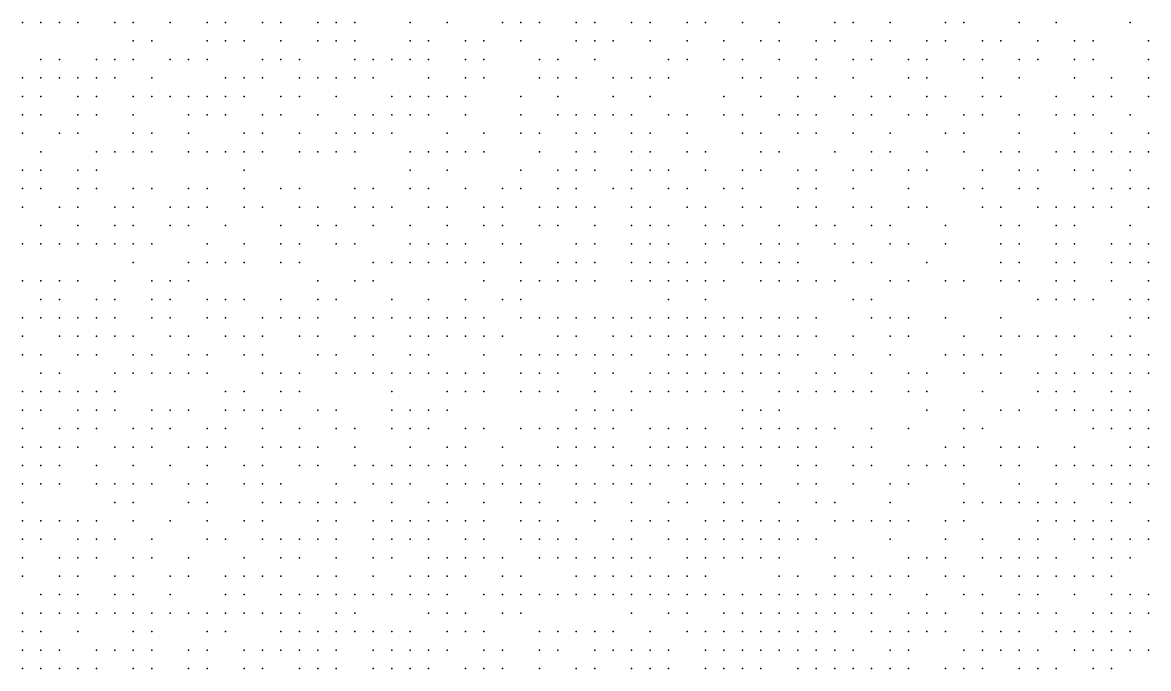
# Model space of a CAD drawing. Extents: x 429 to 793, y 817 to 1241.
# Drawn here: x 611.14 to 655.67, y 1134.89 to 1160.44 of the extents above; entities that cross this region are included whole.
import ezdxf

# ---------------------------------------------------------------- set-up
doc = ezdxf.new("R2010")
doc.units = 0

msp = doc.modelspace()

# ---------------------------------------------------------------- linework, layer by layer
for p in [(611.14, 1160.44, 256.353), (611.87, 1160.44, 256.298), (612.6, 1160.44, 256.243), (613.33, 1160.44, 256.183), (614.79, 1160.44, 256.123), (615.52, 1160.44, 256.063), (616.98, 1160.44, 255.974), (618.44, 1160.44, 255.853), (619.17, 1160.44, 255.776), (620.63, 1160.44, 255.623), (621.36, 1160.44, 255.548), (622.82, 1160.44, 255.473), (623.55, 1160.44, 255.403), (624.28, 1160.44, 255.367), (626.47, 1160.44, 255.169), (627.93, 1160.44, 255.017), (630.12, 1160.44, 254.844), (630.85, 1160.44, 254.788), (631.58, 1160.44, 254.703), (633.04, 1160.44, 254.543), (633.77, 1160.44, 254.463), (635.23, 1160.44, 254.381), (635.96, 1160.44, 254.298), (637.42, 1160.44, 254.191), (638.15, 1160.44, 254.084), (639.61, 1160.44, 253.943), (641.07, 1160.44, 253.763), (643.26, 1160.44, 253.578), (643.99, 1160.44, 253.486), (645.45, 1160.44, 253.337), (647.64, 1160.44, 253.068), (648.37, 1160.44, 252.963), (650.56, 1160.44, 252.713), (652.02, 1160.44, 252.455), (654.94, 1160.44, 251.992), (615.52, 1159.71, 256.14), (616.25, 1159.71, 256.08), (618.44, 1159.71, 255.925), (619.17, 1159.71, 255.848), (619.9, 1159.71, 255.77), (621.36, 1159.71, 255.62), (622.82, 1159.71, 255.545), (623.55, 1159.71, 255.47), (624.28, 1159.71, 255.393), (626.47, 1159.71, 255.237), (627.2, 1159.71, 255.16), (628.66, 1159.71, 255.01), (629.39, 1159.71, 254.935), (630.85, 1159.71, 254.86), (633.04, 1159.71, 254.62), (633.77, 1159.71, 254.591), (634.5, 1159.71, 254.499), (635.96, 1159.71, 254.375), (637.42, 1159.71, 254.21), (638.88, 1159.71, 254.12), (640.34, 1159.71, 253.94), (641.07, 1159.71, 253.908), (642.53, 1159.71, 253.758), (643.26, 1159.71, 253.665), (644.72, 1159.71, 253.48), (645.45, 1159.71, 253.375), (646.91, 1159.71, 253.27), (647.64, 1159.71, 253.165), (649.1, 1159.71, 252.996), (649.83, 1159.71, 252.81), (651.29, 1159.71, 252.685), (652.75, 1159.71, 252.408), (653.48, 1159.71, 252.255), (655.67, 1159.71, 251.95), (611.87, 1158.98, 256.393), (612.6, 1158.98, 256.357), (614.06, 1158.98, 256.262), (614.79, 1158.98, 256.204), (615.52, 1158.98, 256.175), (616.98, 1158.98, 256.066), (617.71, 1158.98, 256.016), (618.44, 1158.98, 255.918), (620.63, 1158.98, 255.732), (621.36, 1158.98, 255.656), (622.09, 1158.98, 255.619), (624.28, 1158.98, 255.459), (625.01, 1158.98, 255.359), (625.74, 1158.98, 255.309), (626.47, 1158.98, 255.21), (627.2, 1158.98, 255.123), (628.66, 1158.98, 255.048), (629.39, 1158.98, 255.01), (631.58, 1158.98, 254.797), (632.31, 1158.98, 254.746), (633.77, 1158.98, 254.58), (636.69, 1158.98, 254.333), (637.42, 1158.98, 254.291), (638.88, 1158.98, 254.142), (639.61, 1158.98, 254.025), (641.07, 1158.98, 253.898), (642.53, 1158.98, 253.758), (643.99, 1158.98, 253.62), (644.72, 1158.98, 253.53), (646.18, 1158.98, 253.329), (646.91, 1158.98, 253.261), (648.37, 1158.98, 253.11), (649.1, 1158.98, 252.931), (650.56, 1158.98, 252.803), (651.29, 1158.98, 252.674), (652.75, 1158.98, 252.52), (653.48, 1158.98, 252.33), (655.67, 1158.98, 252.005), (611.14, 1158.25, 256.503), (611.87, 1158.25, 256.43), (612.6, 1158.25, 256.393), (613.33, 1158.25, 256.328), (614.06, 1158.25, 256.299), (614.79, 1158.25, 256.24), (616.25, 1158.25, 256.108), (619.17, 1158.25, 255.904), (619.9, 1158.25, 255.805), (620.63, 1158.25, 255.767), (622.09, 1158.25, 255.654), (622.82, 1158.25, 255.616), (623.55, 1158.25, 255.502), (624.28, 1158.25, 255.447), (625.01, 1158.25, 255.397), (627.2, 1158.25, 255.198), (628.66, 1158.25, 255.086), (629.39, 1158.25, 255.049), (631.58, 1158.25, 254.837), (632.31, 1158.25, 254.786), (633.04, 1158.25, 254.683), (634.5, 1158.25, 254.539), (635.23, 1158.25, 254.497), (635.96, 1158.25, 254.456), (636.69, 1158.25, 254.373), (639.61, 1158.25, 254.073), (640.34, 1158.25, 254.015), (641.8, 1158.25, 253.852), (642.53, 1158.25, 253.806), (643.99, 1158.25, 253.669), (646.18, 1158.25, 253.379), (646.91, 1158.25, 253.311), (649.1, 1158.25, 253.046), (650.56, 1158.25, 252.853), (652.75, 1158.25, 252.48), (654.21, 1158.25, 252.29), (655.67, 1158.25, 251.911), (611.14, 1157.52, 256.503), (611.87, 1157.52, 256.467), (613.33, 1157.52, 256.364), (614.06, 1157.52, 256.335), (615.52, 1157.52, 256.211), (616.25, 1157.52, 256.137), (616.98, 1157.52, 256.069), (617.71, 1157.52, 256.037), (618.44, 1157.52, 255.988), (619.17, 1157.52, 255.939), (619.9, 1157.52, 255.84), (621.36, 1157.52, 255.764), (622.09, 1157.52, 255.689), (623.55, 1157.52, 255.533), (625.74, 1157.52, 255.386), (626.47, 1157.52, 255.286), (627.2, 1157.52, 255.237), (627.93, 1157.52, 255.199), (628.66, 1157.52, 255.125), (630.85, 1157.52, 254.927), (632.31, 1157.52, 254.826), (634.5, 1157.52, 254.579), (635.96, 1157.52, 254.496), (638.88, 1157.52, 254.213), (640.34, 1157.52, 254.063), (641.8, 1157.52, 253.901), (643.26, 1157.52, 253.763), (644.72, 1157.52, 253.58), (645.45, 1157.52, 253.475), (646.91, 1157.52, 253.361), (647.64, 1157.52, 253.227), (649.1, 1157.52, 253.096), (649.83, 1157.52, 252.967), (652.02, 1157.52, 252.667), (653.48, 1157.52, 252.44), (654.21, 1157.52, 252.345), (655.67, 1157.52, 252.06), (611.14, 1156.79, 256.54), (611.87, 1156.79, 256.503), (613.33, 1156.79, 256.401), (614.06, 1156.79, 256.372), (615.52, 1156.79, 256.237), (617.71, 1156.79, 256.097), (618.44, 1156.79, 256.03), (619.17, 1156.79, 255.974), (620.63, 1156.79, 255.837), (621.36, 1156.79, 255.799), (622.82, 1156.79, 255.645), (624.28, 1156.79, 255.497), (625.01, 1156.79, 255.43), (625.74, 1156.79, 255.424), (626.47, 1156.79, 255.325), (627.2, 1156.79, 255.275), (628.66, 1156.79, 255.163), (630.85, 1156.79, 254.96), (632.31, 1156.79, 254.82), (633.04, 1156.79, 254.763), (633.77, 1156.79, 254.711), (634.5, 1156.79, 254.619), (635.23, 1156.79, 254.577), (636.69, 1156.79, 254.415), (637.42, 1156.79, 254.335), (638.88, 1156.79, 254.255), (639.61, 1156.79, 254.175), (641.07, 1156.79, 253.995), (641.8, 1156.79, 253.949), (642.53, 1156.79, 253.903), (643.99, 1156.79, 253.72), (644.72, 1156.79, 253.63), (646.18, 1156.79, 253.42), (646.91, 1156.79, 253.411), (648.37, 1156.79, 253.21), (649.1, 1156.79, 253.146), (650.56, 1156.79, 252.84), (652.02, 1156.79, 252.72), (652.75, 1156.79, 252.57), (653.48, 1156.79, 252.42), (654.94, 1156.79, 252.21), (611.14, 1156.06, 256.577), (612.6, 1156.06, 256.503), (613.33, 1156.06, 256.438), (615.52, 1156.06, 256.266), (616.25, 1156.06, 256.193), (617.71, 1156.06, 256.126), (619.9, 1156.06, 255.959), (620.63, 1156.06, 255.872), (622.09, 1156.06, 255.757), (623.55, 1156.06, 255.597), (624.28, 1156.06, 255.529), (625.01, 1156.06, 255.462), (625.74, 1156.06, 255.413), (627.93, 1156.06, 255.276), (629.39, 1156.06, 255.076), (630.85, 1156.06, 254.993), (631.58, 1156.06, 254.923), (633.04, 1156.06, 254.803), (633.77, 1156.06, 254.751), (635.23, 1156.06, 254.617), (635.96, 1156.06, 254.537), (637.42, 1156.06, 254.377), (639.61, 1156.06, 254.217), (640.34, 1156.06, 254.16), (641.8, 1156.06, 253.997), (642.53, 1156.06, 253.951), (643.99, 1156.06, 253.77), (645.45, 1156.06, 253.575), (647.64, 1156.06, 253.327), (648.37, 1156.06, 253.26), (650.56, 1156.06, 252.893), (652.75, 1156.06, 252.623), (654.21, 1156.06, 252.36), (655.67, 1156.06, 252.076), (611.87, 1155.33, 256.54), (614.06, 1155.33, 256.409), (614.79, 1155.33, 256.367), (615.52, 1155.33, 256.294), (616.25, 1155.33, 256.222), (617.71, 1155.33, 256.154), (618.44, 1155.33, 256.087), (619.17, 1155.33, 256.019), (619.9, 1155.33, 255.945), (620.63, 1155.33, 255.907), (622.09, 1155.33, 255.788), (622.82, 1155.33, 255.708), (623.55, 1155.33, 255.628), (624.28, 1155.33, 255.561), (626.47, 1155.33, 255.426), (627.2, 1155.33, 255.352), (627.93, 1155.33, 255.274), (628.66, 1155.33, 255.192), (629.39, 1155.33, 255.109), (631.58, 1155.33, 254.957), (633.04, 1155.33, 254.817), (633.77, 1155.33, 254.791), (635.23, 1155.33, 254.658), (635.96, 1155.33, 254.578), (637.42, 1155.33, 254.418), (638.15, 1155.33, 254.338), (640.34, 1155.33, 254.178), (641.07, 1155.33, 254.092), (643.26, 1155.33, 253.91), (644.72, 1155.33, 253.73), (645.45, 1155.33, 253.625), (646.91, 1155.33, 253.415), (648.37, 1155.33, 253.31), (649.83, 1155.33, 253.067), (650.56, 1155.33, 252.947), (652.02, 1155.33, 252.827), (652.75, 1155.33, 252.677), (653.48, 1155.33, 252.527), (654.21, 1155.33, 252.377), (654.94, 1155.33, 252.32), (655.67, 1155.33, 252.131), (611.14, 1154.6, 256.613), (611.87, 1154.6, 256.558), (613.33, 1154.6, 256.503), (614.06, 1154.6, 256.439), (619.9, 1154.6, 255.994), (626.47, 1154.6, 255.401), (627.93, 1154.6, 255.314), (630.85, 1154.6, 255.06), (632.31, 1154.6, 254.92), (633.04, 1154.6, 254.85), (633.77, 1154.6, 254.78), (635.23, 1154.6, 254.7), (635.96, 1154.6, 254.62), (636.69, 1154.6, 254.54), (638.15, 1154.6, 254.38), (639.61, 1154.6, 254.3), (640.34, 1154.6, 254.22), (641.8, 1154.6, 254.05), (642.53, 1154.6, 253.96), (643.99, 1154.6, 253.87), (644.72, 1154.6, 253.78), (646.18, 1154.6, 253.57), (646.91, 1154.6, 253.465), (649.1, 1154.6, 253.24), (650.56, 1154.6, 253), (651.29, 1154.6, 252.88), (652.75, 1154.6, 252.73), (653.48, 1154.6, 252.58), (654.94, 1154.6, 252.28), (611.14, 1153.87, 256.666), (611.87, 1153.87, 256.635), (613.33, 1153.87, 256.54), (614.06, 1153.87, 256.467), (615.52, 1153.87, 256.335), (616.25, 1153.87, 256.292), (617.71, 1153.87, 256.182), (618.44, 1153.87, 256.137), (619.9, 1153.87, 255.98), (621.36, 1153.87, 255.9), (622.09, 1153.87, 255.82), (624.28, 1153.87, 255.622), (625.01, 1153.87, 255.547), (626.47, 1153.87, 255.472), (627.2, 1153.87, 255.39), (628.66, 1153.87, 255.253), (630.12, 1153.87, 255.108), (630.85, 1153.87, 255.021), (632.31, 1153.87, 254.944), (633.04, 1153.87, 254.866), (634.5, 1153.87, 254.746), (635.23, 1153.87, 254.698), (636.69, 1153.87, 254.555), (637.42, 1153.87, 254.508), (638.88, 1153.87, 254.372), (639.61, 1153.87, 254.285), (641.8, 1153.87, 254.1), (642.53, 1153.87, 253.993), (643.99, 1153.87, 253.833), (646.18, 1153.87, 253.606), (648.37, 1153.87, 253.303), (649.1, 1153.87, 253.232), (650.56, 1153.87, 253.021), (651.29, 1153.87, 252.95), (653.48, 1153.87, 252.545), (654.21, 1153.87, 252.461), (654.94, 1153.87, 252.377), (655.67, 1153.87, 252.201), (611.14, 1153.14, 256.668), (612.6, 1153.14, 256.573), (613.33, 1153.14, 256.542), (614.79, 1153.14, 256.384), (615.52, 1153.14, 256.341), (616.98, 1153.14, 256.257), (617.71, 1153.14, 256.181), (618.44, 1153.14, 256.144), (619.9, 1153.14, 256.024), (620.63, 1153.14, 255.94), (622.09, 1153.14, 255.807), (622.82, 1153.14, 255.76), (624.28, 1153.14, 255.629), (625.01, 1153.14, 255.554), (625.74, 1153.14, 255.516), (627.2, 1153.14, 255.39), (627.93, 1153.14, 255.35), (629.39, 1153.14, 255.213), (630.12, 1153.14, 255.117), (631.58, 1153.14, 254.991), (632.31, 1153.14, 254.952), (633.04, 1153.14, 254.874), (633.77, 1153.14, 254.788), (635.23, 1153.14, 254.711), (635.96, 1153.14, 254.616), (637.42, 1153.14, 254.521), (638.15, 1153.14, 254.43), (639.61, 1153.14, 254.298), (640.34, 1153.14, 254.254), (641.8, 1153.14, 254.06), (642.53, 1153.14, 254.007), (643.99, 1153.14, 253.847), (644.72, 1153.14, 253.793), (646.18, 1153.14, 253.619), (646.91, 1153.14, 253.503), (649.1, 1153.14, 253.246), (649.83, 1153.14, 253.175), (651.29, 1153.14, 252.964), (652.02, 1153.14, 252.81), (652.75, 1153.14, 252.726), (653.48, 1153.14, 252.558), (654.21, 1153.14, 252.474), (655.67, 1153.14, 252.123), (611.87, 1152.41, 256.637), (613.33, 1152.41, 256.543), (614.79, 1152.41, 256.426), (615.52, 1152.41, 256.348), (616.98, 1152.41, 256.263), (617.71, 1152.41, 256.188), (619.17, 1152.41, 256.069), (621.36, 1152.41, 255.913), (622.82, 1152.41, 255.767), (623.55, 1152.41, 255.673), (625.01, 1152.41, 255.56), (626.47, 1152.41, 255.479), (627.93, 1152.41, 255.32), (629.39, 1152.41, 255.222), (630.12, 1152.41, 255.125), (631.58, 1152.41, 254.999), (632.31, 1152.41, 254.96), (633.77, 1152.41, 254.797), (635.23, 1152.41, 254.724), (635.96, 1152.41, 254.63), (636.69, 1152.41, 254.582), (638.15, 1152.41, 254.443), (638.88, 1152.41, 254.399), (639.61, 1152.41, 254.311), (641.07, 1152.41, 254.16), (642.53, 1152.41, 254.02), (643.26, 1152.41, 253.967), (644.72, 1152.41, 253.807), (645.45, 1152.41, 253.69), (647.64, 1152.41, 253.387), (649.83, 1152.41, 253.118), (650.56, 1152.41, 253.048), (652.02, 1152.41, 252.823), (652.75, 1152.41, 252.739), (654.94, 1152.41, 252.317), (611.14, 1151.68, 256.67), (611.87, 1151.68, 256.639), (612.6, 1151.68, 256.6), (613.33, 1151.68, 256.545), (614.06, 1151.68, 256.48), (614.79, 1151.68, 256.433), (615.52, 1151.68, 256.391), (616.25, 1151.68, 256.312), (618.44, 1151.68, 256.15), (619.9, 1151.68, 255.995), (621.36, 1151.68, 255.917), (622.09, 1151.68, 255.84), (623.55, 1151.68, 255.68), (624.28, 1151.68, 255.642), (626.47, 1151.68, 255.467), (627.2, 1151.68, 255.39), (627.93, 1151.68, 255.32), (628.66, 1151.68, 255.27), (630.12, 1151.68, 255.133), (630.85, 1151.68, 255.085), (633.04, 1151.68, 254.875), (633.77, 1151.68, 254.805), (635.23, 1151.68, 254.732), (635.96, 1151.68, 254.66), (636.69, 1151.68, 254.595), (638.15, 1151.68, 254.456), (638.88, 1151.68, 254.412), (640.34, 1151.68, 254.255), (641.07, 1151.68, 254.17), (641.8, 1151.68, 254.085), (643.26, 1151.68, 253.98), (643.99, 1151.68, 253.873), (645.45, 1151.68, 253.704), (646.18, 1151.68, 253.646), (647.64, 1151.68, 253.4), (649.83, 1151.68, 253.16), (650.56, 1151.68, 253.061), (652.02, 1151.68, 252.836), (652.75, 1151.68, 252.752), (654.21, 1151.68, 252.478), (654.94, 1151.68, 252.335), (655.67, 1151.68, 252.17), (615.52, 1150.95, 256.397), (617.71, 1150.95, 256.195), (618.44, 1150.95, 256.157), (619.17, 1150.95, 256.07), (619.9, 1150.95, 256), (621.36, 1150.95, 255.923), (622.09, 1150.95, 255.845), (625.01, 1150.95, 255.567), (625.74, 1150.95, 255.545), (626.47, 1150.95, 255.467), (627.2, 1150.95, 255.39), (627.93, 1150.95, 255.32), (628.66, 1150.95, 255.25), (629.39, 1150.95, 255.23), (630.85, 1150.95, 255.093), (632.31, 1150.95, 254.969), (633.04, 1150.95, 254.883), (633.77, 1150.95, 254.813), (635.23, 1150.95, 254.741), (635.96, 1150.95, 254.668), (636.69, 1150.95, 254.561), (637.42, 1150.95, 254.513), (638.15, 1150.95, 254.47), (639.61, 1150.95, 254.35), (640.34, 1150.95, 254.265), (641.07, 1150.95, 254.18), (641.8, 1150.95, 254.095), (643.99, 1150.95, 253.887), (644.72, 1150.95, 253.833), (646.91, 1150.95, 253.518), (649.83, 1150.95, 253.173), (650.56, 1150.95, 253.074), (652.02, 1150.95, 252.85), (652.75, 1150.95, 252.638), (654.21, 1150.95, 252.496), (654.94, 1150.95, 252.353), (655.67, 1150.95, 252.188), (611.14, 1150.22, 256.704), (611.87, 1150.22, 256.657), (612.6, 1150.22, 256.602), (613.33, 1150.22, 256.547), (614.79, 1150.22, 256.417), (616.25, 1150.22, 256.319), (616.98, 1150.22, 256.239), (617.71, 1150.22, 256.201), (622.82, 1150.22, 255.78), (624.28, 1150.22, 255.649), (625.01, 1150.22, 255.611), (629.39, 1150.22, 255.19), (630.85, 1150.22, 255.102), (631.58, 1150.22, 255.032), (632.31, 1150.22, 254.962), (633.04, 1150.22, 254.892), (633.77, 1150.22, 254.822), (635.23, 1150.22, 254.749), (635.96, 1150.22, 254.677), (636.69, 1150.22, 254.609), (637.42, 1150.22, 254.527), (638.15, 1150.22, 254.445), (638.88, 1150.22, 254.426), (640.34, 1150.22, 254.275), (641.07, 1150.22, 254.19), (641.8, 1150.22, 254.105), (642.53, 1150.22, 254.02), (643.26, 1150.22, 253.94), (645.45, 1150.22, 253.742), (646.18, 1150.22, 253.637), (647.64, 1150.22, 253.427), (648.37, 1150.22, 253.307), (649.83, 1150.22, 253.187), (650.56, 1150.22, 253.067), (652.02, 1150.22, 252.863), (652.75, 1150.22, 252.657), (654.21, 1150.22, 252.514), (655.67, 1150.22, 252.207), (611.87, 1149.49, 256.658), (612.6, 1149.49, 256.603), (614.06, 1149.49, 256.483), (614.79, 1149.49, 256.418), (616.25, 1149.49, 256.353), (616.98, 1149.49, 256.283), (618.44, 1149.49, 256.145), (619.17, 1149.49, 256.075), (619.9, 1149.49, 256.005), (621.36, 1149.49, 255.928), (622.82, 1149.49, 255.772), (623.55, 1149.49, 255.74), (625.74, 1149.49, 255.545), (627.2, 1149.49, 255.39), (628.66, 1149.49, 255.25), (630.12, 1149.49, 255.15), (630.85, 1149.49, 255.063), (636.69, 1149.49, 254.574), (638.15, 1149.49, 254.483), (643.99, 1149.49, 253.9), (644.72, 1149.49, 253.789), (651.29, 1149.49, 252.96), (652.02, 1149.49, 252.865), (652.75, 1149.49, 252.77), (653.48, 1149.49, 252.58), (654.94, 1149.49, 252.39), (655.67, 1149.49, 252.225), (611.14, 1148.76, 256.715), (611.87, 1148.76, 256.66), (612.6, 1148.76, 256.605), (613.33, 1148.76, 256.55), (614.06, 1148.76, 256.503), (614.79, 1148.76, 256.42), (616.25, 1148.76, 256.355), (616.98, 1148.76, 256.29), (618.44, 1148.76, 256.15), (619.17, 1148.76, 256.08), (620.63, 1148.76, 255.957), (621.36, 1148.76, 255.933), (622.09, 1148.76, 255.855), (622.82, 1148.76, 255.777), (624.28, 1148.76, 255.622), (625.01, 1148.76, 255.536), (625.74, 1148.76, 255.545), (626.47, 1148.76, 255.467), (627.2, 1148.76, 255.39), (627.93, 1148.76, 255.342), (628.66, 1148.76, 255.25), (629.39, 1148.76, 255.199), (630.85, 1148.76, 255.11), (631.58, 1148.76, 255.04), (632.31, 1148.76, 254.97), (633.04, 1148.76, 254.9), (633.77, 1148.76, 254.862), (634.5, 1148.76, 254.781), (635.23, 1148.76, 254.757), (635.96, 1148.76, 254.685), (636.69, 1148.76, 254.613), (637.42, 1148.76, 254.54), (638.15, 1148.76, 254.455), (638.88, 1148.76, 254.37), (639.61, 1148.76, 254.321), (640.34, 1148.76, 254.285), (641.07, 1148.76, 254.2), (641.8, 1148.76, 254.115), (642.53, 1148.76, 254.03), (644.72, 1148.76, 253.86), (645.45, 1148.76, 253.755), (646.18, 1148.76, 253.65), (647.64, 1148.76, 253.49), (649.83, 1148.76, 253.2), (654.94, 1148.76, 252.286), (655.67, 1148.76, 252.183), (611.14, 1148.03, 256.657), (612.6, 1148.03, 256.523), (613.33, 1148.03, 256.48), (614.06, 1148.03, 256.433), (614.79, 1148.03, 256.386), (615.52, 1148.03, 256.361), (616.98, 1148.03, 256.225), (617.71, 1148.03, 256.165), (619.17, 1148.03, 256.009), (619.9, 1148.03, 255.978), (620.63, 1148.03, 255.947), (622.09, 1148.03, 255.787), (622.82, 1148.03, 255.743), (624.28, 1148.03, 255.609), (625.01, 1148.03, 255.572), (626.47, 1148.03, 255.408), (627.2, 1148.03, 255.335), (627.93, 1148.03, 255.287), (628.66, 1148.03, 255.191), (629.39, 1148.03, 255.151), (630.12, 1148.03, 255.103), (632.31, 1148.03, 254.871), (633.04, 1148.03, 254.839), (634.5, 1148.03, 254.726), (635.23, 1148.03, 254.676), (635.96, 1148.03, 254.578), (636.69, 1148.03, 254.534), (637.42, 1148.03, 254.482), (638.15, 1148.03, 254.443), (638.88, 1148.03, 254.305), (639.61, 1148.03, 254.265), (640.34, 1148.03, 254.184), (641.07, 1148.03, 254.143), (641.8, 1148.03, 254.03), (642.53, 1148.03, 253.973), (643.99, 1148.03, 253.86), (645.45, 1148.03, 253.573), (646.18, 1148.03, 253.522), (648.37, 1148.03, 253.293), (649.83, 1148.03, 253.058), (650.56, 1148.03, 252.97), (651.29, 1148.03, 252.892), (652.02, 1148.03, 252.8), (652.75, 1148.03, 252.61), (654.21, 1148.03, 252.42), (654.94, 1148.03, 252.325), (611.14, 1147.3, 256.587), (611.87, 1147.3, 256.544), (613.33, 1147.3, 256.431), (614.06, 1147.3, 256.363), (615.52, 1147.3, 256.291), (616.25, 1147.3, 256.244), (617.71, 1147.3, 256.101), (618.44, 1147.3, 256.07), (619.9, 1147.3, 255.914), (620.63, 1147.3, 255.883), (622.82, 1147.3, 255.68), (623.55, 1147.3, 255.59), (625.01, 1147.3, 255.517), (626.47, 1147.3, 255.353), (627.2, 1147.3, 255.28), (629.39, 1147.3, 255.144), (630.85, 1147.3, 255), (631.58, 1147.3, 254.936), (632.31, 1147.3, 254.904), (633.04, 1147.3, 254.784), (633.77, 1147.3, 254.752), (634.5, 1147.3, 254.671), (635.23, 1147.3, 254.621), (636.69, 1147.3, 254.529), (637.42, 1147.3, 254.423), (638.15, 1147.3, 254.346), (639.61, 1147.3, 254.168), (640.34, 1147.3, 254.127), (641.07, 1147.3, 254.087), (641.8, 1147.3, 253.973), (643.26, 1147.3, 253.86), (643.99, 1147.3, 253.737), (645.45, 1147.3, 253.623), (647.64, 1147.3, 253.303), (648.37, 1147.3, 253.225), (649.1, 1147.3, 253.068), (649.83, 1147.3, 252.98), (652.02, 1147.3, 252.686), (653.48, 1147.3, 252.45), (654.21, 1147.3, 252.355), (654.94, 1147.3, 252.156), (655.67, 1147.3, 252.053), (611.87, 1146.57, 256.496), (612.6, 1146.57, 256.453), (614.79, 1146.57, 256.316), (615.52, 1146.57, 256.221), (616.25, 1146.57, 256.152), (616.98, 1146.57, 256.095), (617.71, 1146.57, 256.027), (618.44, 1146.57, 256.007), (620.63, 1146.57, 255.82), (621.36, 1146.57, 255.777), (622.09, 1146.57, 255.723), (623.55, 1146.57, 255.535), (624.28, 1146.57, 255.457), (625.01, 1146.57, 255.426), (625.74, 1146.57, 255.389), (626.47, 1146.57, 255.261), (627.2, 1146.57, 255.225), (627.93, 1146.57, 255.177), (628.66, 1146.57, 255.136), (629.39, 1146.57, 255.089), (630.85, 1146.57, 254.945), (631.58, 1146.57, 254.875), (632.31, 1146.57, 254.849), (633.77, 1146.57, 254.697), (634.5, 1146.57, 254.616), (635.96, 1146.57, 254.523), (636.69, 1146.57, 254.442), (637.42, 1146.57, 254.365), (638.15, 1146.57, 254.283), (638.88, 1146.57, 254.249), (639.61, 1146.57, 254.208), (640.34, 1146.57, 254.07), (641.07, 1146.57, 254.03), (642.53, 1146.57, 253.917), (643.26, 1146.57, 253.768), (644.72, 1146.57, 253.56), (646.18, 1146.57, 253.454), (646.91, 1146.57, 253.285), (648.37, 1146.57, 253.157), (649.83, 1146.57, 252.99), (651.29, 1146.57, 252.755), (652.02, 1146.57, 252.618), (652.75, 1146.57, 252.48), (653.48, 1146.57, 252.385), (654.21, 1146.57, 252.195), (654.94, 1146.57, 252.091), (655.67, 1146.57, 251.988), (611.14, 1145.84, 256.5), (611.87, 1145.84, 256.45), (612.6, 1145.84, 256.383), (613.33, 1145.84, 256.361), (614.06, 1145.84, 256.293), (614.79, 1145.84, 256.246), (619.17, 1145.84, 255.913), (619.9, 1145.84, 255.851), (621.36, 1145.84, 255.713), (622.09, 1145.84, 255.66), (625.74, 1145.84, 255.334), (627.93, 1145.84, 255.129), (628.66, 1145.84, 255.081), (629.39, 1145.84, 254.96), (630.85, 1145.84, 254.89), (631.58, 1145.84, 254.82), (632.31, 1145.84, 254.761), (633.77, 1145.84, 254.61), (635.23, 1145.84, 254.566), (635.96, 1145.84, 254.462), (636.69, 1145.84, 254.384), (637.42, 1145.84, 254.307), (638.15, 1145.84, 254.224), (638.88, 1145.84, 254.142), (639.61, 1145.84, 254.151), (641.07, 1145.84, 253.973), (641.8, 1145.84, 253.917), (642.53, 1145.84, 253.86), (643.26, 1145.84, 253.706), (643.99, 1145.84, 253.613), (644.72, 1145.84, 253.498), (646.18, 1145.84, 253.386), (646.91, 1145.84, 253.335), (649.1, 1145.84, 253), (651.29, 1145.84, 252.687), (652.02, 1145.84, 252.549), (652.75, 1145.84, 252.412), (654.21, 1145.84, 252.13), (654.94, 1145.84, 252.026), (611.14, 1145.11, 256.427), (611.87, 1145.11, 256.377), (613.33, 1145.11, 256.291), (614.06, 1145.11, 256.223), (614.79, 1145.11, 256.176), (616.25, 1145.11, 256.087), (616.98, 1145.11, 256.03), (617.71, 1145.11, 255.962), (619.17, 1145.11, 255.819), (619.9, 1145.11, 255.788), (620.63, 1145.11, 255.757), (621.36, 1145.11, 255.65), (622.82, 1145.11, 255.545), (623.55, 1145.11, 255.48), (625.74, 1145.11, 255.325), (626.47, 1145.11, 255.243), (627.2, 1145.11, 255.17), (627.93, 1145.11, 255.122), (633.04, 1145.11, 254.674), (633.77, 1145.11, 254.642), (634.5, 1145.11, 254.561), (635.23, 1145.11, 254.511), (639.61, 1145.11, 254.054), (640.34, 1145.11, 254.014), (641.07, 1145.11, 253.917), (646.91, 1145.11, 253.267), (648.37, 1145.11, 253.088), (649.83, 1145.11, 252.738), (650.56, 1145.11, 252.618), (652.02, 1145.11, 252.481), (652.75, 1145.11, 252.343), (653.48, 1145.11, 252.206), (654.21, 1145.11, 252.065), (654.94, 1145.11, 251.961), (655.67, 1145.11, 251.735), (611.14, 1144.38, 256.353), (612.6, 1144.38, 256.253), (613.33, 1144.38, 256.221), (614.06, 1144.38, 256.153), (615.52, 1144.38, 256.08), (616.25, 1144.38, 256.022), (616.98, 1144.38, 255.965), (618.44, 1144.38, 255.83), (619.17, 1144.38, 255.762), (620.63, 1144.38, 255.693), (622.09, 1144.38, 255.555), (623.55, 1144.38, 255.425), (624.28, 1144.38, 255.347), (625.74, 1144.38, 255.27), (626.47, 1144.38, 255.193), (627.2, 1144.38, 255.115), (628.66, 1144.38, 254.975), (629.39, 1144.38, 254.905), (630.85, 1144.38, 254.835), (631.58, 1144.38, 254.765), (632.31, 1144.38, 254.695), (633.04, 1144.38, 254.625), (633.77, 1144.38, 254.587), (634.5, 1144.38, 254.506), (635.96, 1144.38, 254.403), (636.69, 1144.38, 254.326), (637.42, 1144.38, 254.248), (638.15, 1144.38, 254.166), (639.61, 1144.38, 254.001), (640.34, 1144.38, 253.957), (641.07, 1144.38, 253.917), (641.8, 1144.38, 253.829), (642.53, 1144.38, 253.737), (643.26, 1144.38, 253.644), (644.72, 1144.38, 253.437), (646.18, 1144.38, 253.322), (648.37, 1144.38, 253.02), (649.1, 1144.38, 252.858), (653.48, 1144.38, 252.137), (654.21, 1144.38, 252), (654.94, 1144.38, 251.835), (655.67, 1144.38, 251.67), (611.14, 1143.65, 256.28), (611.87, 1143.65, 256.23), (612.6, 1143.65, 256.18), (613.33, 1143.65, 256.13), (614.79, 1143.65, 256.073), (615.52, 1143.65, 256.015), (616.25, 1143.65, 255.957), (617.71, 1143.65, 255.832), (618.44, 1143.65, 255.765), (619.17, 1143.65, 255.698), (620.63, 1143.65, 255.63), (621.36, 1143.65, 255.565), (622.09, 1143.65, 255.5), (622.82, 1143.65, 255.435), (624.28, 1143.65, 255.292), (626.47, 1143.65, 255.137), (627.93, 1143.65, 254.99), (628.66, 1143.65, 254.933), (630.12, 1143.65, 254.807), (632.31, 1143.65, 254.64), (633.04, 1143.65, 254.57), (633.77, 1143.65, 254.5), (634.5, 1143.65, 254.423), (635.96, 1143.65, 254.345), (636.69, 1143.65, 254.268), (637.42, 1143.65, 254.19), (638.15, 1143.65, 254.107), (638.88, 1143.65, 254.025), (639.61, 1143.65, 253.943), (640.34, 1143.65, 253.86), (641.07, 1143.65, 253.734), (641.8, 1143.65, 253.768), (642.53, 1143.65, 253.675), (643.99, 1143.65, 253.49), (644.72, 1143.65, 253.375), (647.64, 1143.65, 253.03), (648.37, 1143.65, 252.91), (649.83, 1143.65, 252.67), (650.56, 1143.65, 252.55), (651.29, 1143.65, 252.413), (652.75, 1143.65, 252.275), (654.94, 1143.65, 251.804), (655.67, 1143.65, 251.688), (611.14, 1142.92, 256.25), (611.87, 1142.92, 256.17), (612.6, 1142.92, 256.082), (614.06, 1142.92, 256.037), (615.52, 1142.92, 255.925), (616.98, 1142.92, 255.817), (618.44, 1142.92, 255.725), (619.9, 1142.92, 255.616), (620.63, 1142.92, 255.553), (622.09, 1142.92, 255.434), (622.82, 1142.92, 255.315), (624.28, 1142.92, 255.201), (625.01, 1142.92, 255.185), (625.74, 1142.92, 255.092), (626.47, 1142.92, 255.063), (627.2, 1142.92, 254.99), (627.93, 1142.92, 254.96), (628.66, 1142.92, 254.86), (630.12, 1142.92, 254.733), (630.85, 1142.92, 254.707), (631.58, 1142.92, 254.621), (632.31, 1142.92, 254.524), (633.04, 1142.92, 254.496), (634.5, 1142.92, 254.346), (635.23, 1142.92, 254.284), (635.96, 1142.92, 254.253), (636.69, 1142.92, 254.145), (637.42, 1142.92, 254.113), (638.15, 1142.92, 254.017), (638.88, 1142.92, 253.997), (639.61, 1142.92, 253.9), (640.34, 1142.92, 253.777), (641.8, 1142.92, 253.682), (642.53, 1142.92, 253.569), (643.99, 1142.92, 253.403), (644.72, 1142.92, 253.277), (646.18, 1142.92, 253.11), (646.91, 1142.92, 253.058), (647.64, 1142.92, 252.943), (648.37, 1142.92, 252.876), (649.83, 1142.92, 252.511), (650.56, 1142.92, 252.453), (652.02, 1142.92, 252.253), (652.75, 1142.92, 252.104), (653.48, 1142.92, 252.038), (654.21, 1142.92, 251.89), (654.94, 1142.92, 251.728), (655.67, 1142.92, 251.608), (611.14, 1142.19, 256.15), (611.87, 1142.19, 256.07), (612.6, 1142.19, 256.09), (614.06, 1142.19, 255.943), (614.79, 1142.19, 255.893), (615.52, 1142.19, 255.843), (616.25, 1142.19, 255.829), (617.71, 1142.19, 255.729), (618.44, 1142.19, 255.642), (619.9, 1142.19, 255.539), (620.63, 1142.19, 255.477), (621.36, 1142.19, 255.412), (623.55, 1142.19, 255.217), (625.01, 1142.19, 255.108), (625.74, 1142.19, 255.065), (626.47, 1142.19, 254.993), (627.93, 1142.19, 254.848), (628.66, 1142.19, 254.775), (629.39, 1142.19, 254.76), (630.12, 1142.19, 254.66), (630.85, 1142.19, 254.633), (631.58, 1142.19, 254.536), (633.04, 1142.19, 254.419), (633.77, 1142.19, 254.347), (634.5, 1142.19, 254.269), (635.23, 1142.19, 254.192), (635.96, 1142.19, 254.176), (637.42, 1142.19, 254.037), (638.15, 1142.19, 253.94), (638.88, 1142.19, 253.92), (639.61, 1142.19, 253.781), (640.34, 1142.19, 253.693), (641.8, 1142.19, 253.598), (642.53, 1142.19, 253.503), (643.99, 1142.19, 253.317), (645.45, 1142.19, 253.15), (646.18, 1142.19, 252.972), (648.37, 1142.19, 252.729), (650.56, 1142.19, 252.357), (652.02, 1142.19, 252.156), (653.48, 1142.19, 251.927), (654.21, 1142.19, 251.78), (654.94, 1142.19, 251.617), (655.67, 1142.19, 251.455), (611.14, 1141.46, 256.05), (614.79, 1141.46, 255.8), (615.52, 1141.46, 255.75), (617.71, 1141.46, 255.646), (618.44, 1141.46, 255.525), (620.63, 1141.46, 255.4), (621.36, 1141.46, 255.335), (622.09, 1141.46, 255.27), (622.82, 1141.46, 255.238), (623.55, 1141.46, 255.14), (624.28, 1141.46, 255.124), (625.74, 1141.46, 254.995), (627.2, 1141.46, 254.85), (627.93, 1141.46, 254.778), (629.39, 1141.46, 254.633), (630.85, 1141.46, 254.56), (631.58, 1141.46, 254.488), (633.04, 1141.46, 254.342), (633.77, 1141.46, 254.27), (635.23, 1141.46, 254.115), (636.69, 1141.46, 254.038), (637.42, 1141.46, 253.96), (638.88, 1141.46, 253.798), (639.61, 1141.46, 253.698), (641.07, 1141.46, 253.515), (642.53, 1141.46, 253.42), (643.26, 1141.46, 253.356), (645.45, 1141.46, 253), (648.37, 1141.46, 252.643), (649.1, 1141.46, 252.515), (649.83, 1141.46, 252.414), (650.56, 1141.46, 252.26), (651.29, 1141.46, 252.208), (652.02, 1141.46, 251.965), (652.75, 1141.46, 251.818), (654.21, 1141.46, 251.67), (654.94, 1141.46, 251.508), (611.14, 1140.73, 255.985), (611.87, 1140.73, 255.94), (612.6, 1140.73, 255.815), (613.33, 1140.73, 255.895), (614.06, 1140.73, 255.85), (615.52, 1140.73, 255.663), (616.98, 1140.73, 255.523), (618.44, 1140.73, 255.526), (619.9, 1140.73, 255.402), (620.63, 1140.73, 255.28), (622.82, 1140.73, 255.089), (623.55, 1140.73, 255.037), (625.01, 1140.73, 254.967), (625.74, 1140.73, 254.886), (626.47, 1140.73, 254.868), (627.2, 1140.73, 254.75), (627.93, 1140.73, 254.752), (628.66, 1140.73, 254.654), (629.39, 1140.73, 254.556), (630.85, 1140.73, 254.46), (631.58, 1140.73, 254.383), (632.31, 1140.73, 254.301), (633.77, 1140.73, 254.163), (635.23, 1140.73, 254.061), (635.96, 1140.73, 253.956), (636.69, 1140.73, 253.931), (638.15, 1140.73, 253.824), (638.88, 1140.73, 253.688), (639.61, 1140.73, 253.636), (640.34, 1140.73, 253.5), (641.07, 1140.73, 253.49), (641.8, 1140.73, 253.37), (643.26, 1140.73, 253.211), (643.99, 1140.73, 253.103), (644.72, 1140.73, 253.056), (645.45, 1140.73, 253.019), (646.18, 1140.73, 252.845), (647.64, 1140.73, 252.613), (648.37, 1140.73, 252.457), (651.29, 1140.73, 252.048), (652.02, 1140.73, 251.993), (652.75, 1140.73, 251.781), (653.48, 1140.73, 251.725), (654.21, 1140.73, 251.477), (655.67, 1140.73, 251.345), (611.14, 1140, 255.85), (611.87, 1140, 255.798), (613.33, 1140, 255.699), (614.06, 1140, 255.717), (614.79, 1140, 255.623), (616.25, 1140, 255.568), (618.44, 1140, 255.406), (619.17, 1140, 255.284), (620.63, 1140, 255.16), (621.36, 1140, 255.18), (622.09, 1140, 255.08), (622.82, 1140, 255.1), (623.55, 1140, 254.933), (625.01, 1140, 254.863), (625.74, 1140, 254.793), (626.47, 1140, 254.768), (627.2, 1140, 254.65), (628.66, 1140, 254.554), (629.39, 1140, 254.432), (630.85, 1140, 254.36), (631.58, 1140, 254.283), (632.31, 1140, 254.205), (633.04, 1140, 254.179), (634.5, 1140, 254.059), (635.23, 1140, 253.954), (636.69, 1140, 253.824), (637.42, 1140, 253.747), (638.15, 1140, 253.657), (638.88, 1140, 253.567), (639.61, 1140, 253.526), (640.34, 1140, 253.39), (641.07, 1140, 253.38), (641.8, 1140, 253.26), (642.53, 1140, 253.25), (645.45, 1140, 252.882), (647.64, 1140, 252.477), (649.1, 1140, 252.3), (650.56, 1140, 252.117), (651.29, 1140, 251.959), (652.75, 1140, 251.569), (653.48, 1140, 251.513), (654.21, 1140, 251.321), (654.94, 1140, 251.285), (655.67, 1140, 251.11), (611.14, 1139.27, 255.71), (612.6, 1139.27, 255.682), (613.33, 1139.27, 255.566), (614.06, 1139.27, 255.583), (615.52, 1139.27, 255.487), (616.25, 1139.27, 255.442), (617.71, 1139.27, 255.339), (619.9, 1139.27, 255.162), (621.36, 1139.27, 255.06), (622.09, 1139.27, 254.935), (623.55, 1139.27, 254.83), (625.01, 1139.27, 254.76), (625.74, 1139.27, 254.69), (627.2, 1139.27, 254.55), (627.93, 1139.27, 254.552), (628.66, 1139.27, 254.405), (629.39, 1139.27, 254.332), (630.12, 1139.27, 254.26), (631.58, 1139.27, 254.182), (632.31, 1139.27, 254.105), (633.04, 1139.27, 254.072), (633.77, 1139.27, 253.95), (634.5, 1139.27, 253.952), (635.23, 1139.27, 253.795), (635.96, 1139.27, 253.717), (637.42, 1139.27, 253.64), (638.15, 1139.27, 253.55), (638.88, 1139.27, 253.46), (639.61, 1139.27, 253.416), (640.34, 1139.27, 253.28), (641.07, 1139.27, 253.27), (643.26, 1139.27, 253.084), (643.99, 1139.27, 252.977), (646.18, 1139.27, 252.534), (646.91, 1139.27, 252.497), (647.64, 1139.27, 252.34), (649.1, 1139.27, 252.238), (649.83, 1139.27, 252.106), (650.56, 1139.27, 251.973), (651.29, 1139.27, 251.816), (652.02, 1139.27, 251.658), (653.48, 1139.27, 251.357), (654.21, 1139.27, 251.155), (654.94, 1139.27, 251.128), (611.14, 1138.54, 255.57), (612.6, 1138.54, 255.53), (613.33, 1138.54, 255.49), (614.79, 1138.54, 255.405), (615.52, 1138.54, 255.36), (616.98, 1138.54, 255.27), (617.71, 1138.54, 255.212), (619.17, 1138.54, 255.155), (619.9, 1138.54, 255.098), (620.63, 1138.54, 255.04), (621.36, 1138.54, 254.924), (622.82, 1138.54, 254.823), (623.55, 1138.54, 254.707), (625.01, 1138.54, 254.619), (626.47, 1138.54, 254.499), (627.2, 1138.54, 254.437), (627.93, 1138.54, 254.422), (628.66, 1138.54, 254.411), (630.12, 1138.54, 254.271), (630.85, 1138.54, 254.151), (633.04, 1138.54, 253.911), (633.77, 1138.54, 253.833), (634.5, 1138.54, 253.812), (635.23, 1138.54, 253.801), (635.96, 1138.54, 253.663), (636.69, 1138.54, 253.651), (637.42, 1138.54, 253.513), (638.15, 1138.54, 253.517), (641.07, 1138.54, 253.172), (641.8, 1138.54, 253.081), (643.26, 1138.54, 252.958), (643.99, 1138.54, 252.85), (644.72, 1138.54, 252.728), (645.45, 1138.54, 252.605), (646.18, 1138.54, 252.483), (647.64, 1138.54, 252.228), (648.37, 1138.54, 252.115), (649.83, 1138.54, 251.962), (650.56, 1138.54, 251.83), (651.29, 1138.54, 251.673), (652.02, 1138.54, 251.515), (652.75, 1138.54, 251.412), (653.48, 1138.54, 251.2), (654.21, 1138.54, 251.164), (611.87, 1137.81, 255.421), (612.6, 1137.81, 255.326), (613.33, 1137.81, 255.338), (614.79, 1137.81, 255.275), (615.52, 1137.81, 255.226), (616.98, 1137.81, 255.143), (619.17, 1137.81, 254.98), (619.9, 1137.81, 254.974), (621.36, 1137.81, 254.867), (622.09, 1137.81, 254.808), (622.82, 1137.81, 254.692), (623.55, 1137.81, 254.699), (624.28, 1137.81, 254.601), (625.01, 1137.81, 254.496), (625.74, 1137.81, 254.514), (626.47, 1137.81, 254.386), (627.2, 1137.81, 254.323), (627.93, 1137.81, 254.248), (629.39, 1137.81, 254.166), (630.12, 1137.81, 254.155), (630.85, 1137.81, 254.035), (631.58, 1137.81, 253.926), (632.31, 1137.81, 253.934), (633.04, 1137.81, 253.794), (633.77, 1137.81, 253.717), (634.5, 1137.81, 253.632), (635.23, 1137.81, 253.674), (635.96, 1137.81, 253.536), (636.69, 1137.81, 253.525), (637.42, 1137.81, 253.391), (638.15, 1137.81, 253.268), (638.88, 1137.81, 253.272), (639.61, 1137.81, 253.239), (640.34, 1137.81, 253.137), (641.07, 1137.81, 253.034), (641.8, 1137.81, 252.944), (642.53, 1137.81, 252.913), (643.26, 1137.81, 252.745), (643.99, 1137.81, 252.713), (644.72, 1137.81, 252.545), (645.45, 1137.81, 252.392), (646.91, 1137.81, 252.213), (648.37, 1137.81, 251.952), (649.1, 1137.81, 251.911), (650.56, 1137.81, 251.667), (651.29, 1137.81, 251.639), (652.75, 1137.81, 251.192), (654.21, 1137.81, 250.948), (654.94, 1137.81, 250.886), (655.67, 1137.81, 250.682), (611.14, 1137.08, 255.359), (611.87, 1137.08, 255.264), (612.6, 1137.08, 255.225), (613.33, 1137.08, 255.197), (614.06, 1137.08, 255.17), (614.79, 1137.08, 255.135), (615.52, 1137.08, 255.1), (616.25, 1137.08, 255.114), (616.98, 1137.08, 255.017), (617.71, 1137.08, 254.92), (618.44, 1137.08, 254.95), (619.17, 1137.08, 254.908), (619.9, 1137.08, 254.861), (620.63, 1137.08, 254.813), (621.36, 1137.08, 254.753), (622.09, 1137.08, 254.693), (623.55, 1137.08, 254.583), (624.28, 1137.08, 254.478), (627.2, 1137.08, 254.21), (627.93, 1137.08, 254.135), (628.66, 1137.08, 254.06), (630.12, 1137.08, 254.038), (630.85, 1137.08, 253.918), (635.23, 1137.08, 253.547), (636.69, 1137.08, 253.398), (637.42, 1137.08, 253.387), (638.88, 1137.08, 253.198), (639.61, 1137.08, 253.096), (640.34, 1137.08, 252.993), (641.07, 1137.08, 252.891), (641.8, 1137.08, 252.788), (642.53, 1137.08, 252.776), (643.26, 1137.08, 252.608), (643.99, 1137.08, 252.577), (644.72, 1137.08, 252.408), (646.18, 1137.08, 252.197), (646.91, 1137.08, 252.067), (647.64, 1137.08, 251.922), (649.1, 1137.08, 251.748), (649.83, 1137.08, 251.707), (650.56, 1137.08, 251.475), (651.29, 1137.08, 251.284), (652.02, 1137.08, 251.256), (653.48, 1137.08, 251.027), (654.21, 1137.08, 250.842), (654.94, 1137.08, 250.696), (655.67, 1137.08, 250.634), (611.14, 1136.35, 255.202), (611.87, 1136.35, 255.112), (613.33, 1136.35, 255.057), (615.52, 1136.35, 254.96), (616.25, 1136.35, 254.925), (618.44, 1136.35, 254.842), (619.17, 1136.35, 254.795), (621.36, 1136.35, 254.64), (622.09, 1136.35, 254.58), (622.82, 1136.35, 254.52), (623.55, 1136.35, 254.46), (624.28, 1136.35, 254.322), (625.01, 1136.35, 254.398), (625.74, 1136.35, 254.335), (626.47, 1136.35, 254.273), (627.93, 1136.35, 254.098), (628.66, 1136.35, 253.987), (629.39, 1136.35, 253.985), (631.58, 1136.35, 253.832), (632.31, 1136.35, 253.755), (633.04, 1136.35, 253.678), (633.77, 1136.35, 253.6), (634.5, 1136.35, 253.515), (635.96, 1136.35, 253.345), (637.42, 1136.35, 253.26), (638.15, 1136.35, 253.158), (638.88, 1136.35, 253.055), (639.61, 1136.35, 252.953), (640.34, 1136.35, 252.85), (641.07, 1136.35, 252.748), (641.8, 1136.35, 252.645), (642.53, 1136.35, 252.543), (643.26, 1136.35, 252.44), (644.72, 1136.35, 252.31), (645.45, 1136.35, 252.18), (646.18, 1136.35, 252.05), (646.91, 1136.35, 251.92), (647.64, 1136.35, 251.775), (649.1, 1136.35, 251.544), (649.83, 1136.35, 251.503), (650.56, 1136.35, 251.312), (652.02, 1136.35, 251.183), (652.75, 1136.35, 251.018), (653.48, 1136.35, 250.853), (654.21, 1136.35, 250.668), (654.94, 1136.35, 250.483), (611.14, 1135.62, 255.012), (611.87, 1135.62, 255.061), (612.6, 1135.62, 254.933), (614.06, 1135.62, 254.853), (614.79, 1135.62, 254.931), (615.52, 1135.62, 254.833), (616.25, 1135.62, 254.751), (617.71, 1135.62, 254.723), (618.44, 1135.62, 254.725), (619.9, 1135.62, 254.552), (620.63, 1135.62, 254.543), (621.36, 1135.62, 254.444), (622.09, 1135.62, 254.345), (622.82, 1135.62, 254.366), (623.55, 1135.62, 254.313), (625.01, 1135.62, 254.251), (625.74, 1135.62, 254.046), (626.47, 1135.62, 254.055), (627.2, 1135.62, 254.063), (627.93, 1135.62, 253.952), (629.39, 1135.62, 253.841), (630.12, 1135.62, 253.773), (631.58, 1135.62, 253.683), (632.31, 1135.62, 253.448), (633.77, 1135.62, 253.447), (634.5, 1135.62, 253.317), (635.23, 1135.62, 253.188), (635.96, 1135.62, 253.212), (636.69, 1135.62, 253.097), (638.15, 1135.62, 252.994), (638.88, 1135.62, 252.883), (639.61, 1135.62, 252.703), (640.34, 1135.62, 252.687), (641.07, 1135.62, 252.539), (641.8, 1135.62, 252.555), (642.53, 1135.62, 252.408), (643.26, 1135.62, 252.25), (643.99, 1135.62, 252.216), (645.45, 1135.62, 251.968), (646.18, 1135.62, 251.944), (648.37, 1135.62, 251.63), (649.1, 1135.62, 251.485), (649.83, 1135.62, 251.34), (650.56, 1135.62, 251.175), (651.29, 1135.62, 251.031), (652.75, 1135.62, 250.845), (653.48, 1135.62, 250.68), (654.21, 1135.62, 250.495), (654.94, 1135.62, 250.31), (655.67, 1135.62, 250.192), (611.14, 1134.89, 254.947), (611.87, 1134.89, 254.884), (612.6, 1134.89, 254.756), (613.33, 1134.89, 254.805), (614.06, 1134.89, 254.677), (615.52, 1134.89, 254.656), (616.25, 1134.89, 254.584), (617.71, 1134.89, 254.557), (618.44, 1134.89, 254.517), (619.9, 1134.89, 254.395), (620.63, 1134.89, 254.387), (622.09, 1134.89, 254.272), (622.82, 1134.89, 254.219), (623.55, 1134.89, 254.167), (625.01, 1134.89, 254.104), (625.74, 1134.89, 254.042), (626.47, 1134.89, 253.908), (627.2, 1134.89, 253.917), (628.66, 1134.89, 253.772), (629.39, 1134.89, 253.704), (630.12, 1134.89, 253.637), (631.58, 1134.89, 253.547), (633.04, 1134.89, 253.294), (633.77, 1134.89, 253.293), (635.23, 1134.89, 253.118), (635.96, 1134.89, 253.026), (636.69, 1134.89, 252.933), (638.15, 1134.89, 252.831), (638.88, 1134.89, 252.728), (639.61, 1134.89, 252.54), (640.34, 1134.89, 252.523), (641.8, 1134.89, 252.392), (642.53, 1134.89, 252.182), (643.26, 1134.89, 252.06), (643.99, 1134.89, 251.923), (644.72, 1134.89, 251.992), (645.45, 1134.89, 251.768), (646.18, 1134.89, 251.744), (647.64, 1134.89, 251.524), (648.37, 1134.89, 251.332), (649.1, 1134.89, 251.282), (650.56, 1134.89, 251.072), (651.29, 1134.89, 250.804), (652.02, 1134.89, 250.763), (653.48, 1134.89, 250.453), (654.21, 1134.89, 250.203)]:
    msp.add_point(p)

doc.saveas('drawing.dxf')
